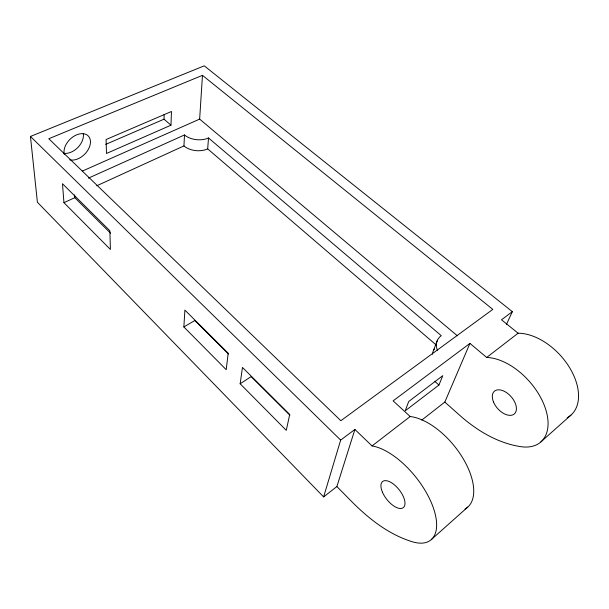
<?xml version="1.0" encoding="UTF-8"?>
<svg xmlns="http://www.w3.org/2000/svg" width="609" height="609" viewBox="0 0 609 609"><rect width="100%" height="100%" fill="white"/><g stroke="black" fill="none" stroke-linecap="round" stroke-linejoin="round"><path stroke-width="0.91" d="M170.977 125.195L171.472 111.485L106.08 139.53L106.491 153.468L170.977 125.195L164.019 119.189L164.148 114.568M96.77 185.768L183.948 145.916L184.497 134.947A16.968 10.688 5.2 0 0 208.499 137.961L441.266 335.673A20.539 15.073 22.5 0 0 437.384 350.274M183.865 326.942L184.892 310.088L228.192 353.212L226.205 369.693L183.865 326.942L194.85 320.517L228.466 354.012M457.336 335.787L199.645 119.105L202.462 75.333L48.796 138.738L340.857 420.72L492.81 309.387L202.462 75.333M436.577 345.303L207.684 148.885L208.499 137.961M240.152 383.777L242.466 367.433L289.724 414.493L286.276 430.342L240.152 383.777L251.152 376.613L289.907 415.231M506.414 324.483L512.344 311.671L204.243 65.833L30.45 136.454L37.393 202.226L323.623 496.914L340.659 440.094L354.902 429.444L372.046 445.94A58.35 27.496 51.5 0 1 431.294 502.57A58.35 27.496 51.5 0 1 413.1 541.995C389.539 534.999 369.587 519.408 352.413 502.288L336.876 486.545L354.902 429.444M433.479 350.472L437.414 340.241M438.944 385.04L442.789 375.654L408.73 401.483L405.206 410.809L438.944 385.04L434.712 381.303M444.829 402.062L469.927 343.4L486.682 357.46A52.96 31.47 48.5 0 1 544.339 405.465A52.96 31.47 48.5 0 1 521.38 446.747C498.223 443.413 477.387 430.883 460.069 415.627L444.829 402.062L421.733 420.134M431.279 539.612L467.75 507.099M540.921 441.883L570.953 415.117M323.623 496.914L336.876 486.545M372.046 445.94L410.169 416.518A56.546 28.973 50.6 0 1 463.167 458.661A56.546 28.973 50.6 0 1 465.025 509.025M486.682 357.46L518.099 333.207A51.499 32.315 47.4 0 1 570.024 368.354A51.499 32.315 47.4 0 1 567.953 417.325M469.927 343.4L393.125 400.851L410.169 416.518M512.344 311.671L501.496 319.794L518.099 333.207M63.937 202.668L62.483 183.728L109.879 230.758L110.404 249.454L63.937 202.668L74.816 197.681L74.633 194.85M88.427 178.132L184.497 134.947M82.314 171.099L199.645 119.105M105.677 144.394L164.019 119.189M30.45 136.454L340.659 440.094M74.816 197.681L110.564 233.209M567.702 417.469A51.499 32.315 47.4 0 1 567.2 417.759M64.173 153.849A15.529 10.452 -45 0 1 78.142 134.3A15.529 10.452 -45 0 1 89.843 145.84A15.529 10.452 -45 0 1 70.355 159.939M69.966 159.862A15.529 10.452 -45 0 1 69.769 159.809M64.31 154.427A15.529 10.452 -45 0 1 64.257 154.237M83.296 133.637A15.438 10.536 -44.9 0 1 77.67 147.667A15.438 10.536 -44.9 0 1 63.618 153.285M207.684 148.885A16.786 10.703 5.1 0 1 183.948 145.916M432.451 354.271A20.272 15.035 22.8 0 1 434.468 348.774M493.457 401.902A15.111 8.975 48.5 0 0 514.278 413.983A15.111 8.975 48.5 0 0 505.333 391.861A15.111 8.975 48.5 0 0 493.457 401.902M382.46 492.224A16.649 7.833 51.6 0 0 403.303 507.617A16.649 7.833 51.6 0 0 393.14 483.843A16.649 7.833 51.6 0 0 382.46 492.224"/></g></svg>
